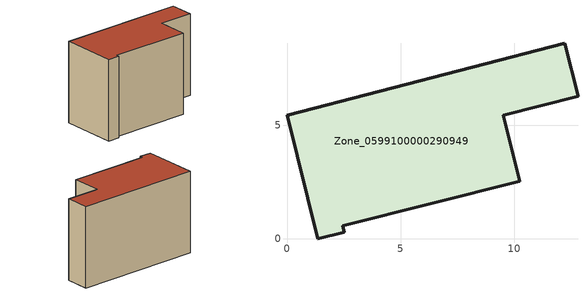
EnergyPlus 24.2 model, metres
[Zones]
Zone_0599100000290949
 floor ground (C_G): 10.24,2.53 2.45,0.57 2.53,0.28 1.36,0 0,5.45 12.22,8.61 12.81,6.27 9.51,5.44 z0
 wall outside (C_F): 12.81,6.27 12.22,8.61 0,5.45 1.36,0 2.53,0.28 2.45,0.57 10.24,2.53 9.51,5.44 12.81,6.27 z0:8.07
 roof outside (C_R): 2.45,0.57 10.24,2.53 9.51,5.44 12.81,6.27 12.22,8.61 0,5.45 1.36,0 2.53,0.28 z8.07
[BUILDING]
Pand.0599100000290949: North Axis=0; Terrain=City; Loads Convergence Tolerance Value=0.04; Temperature Convergence Tolerance Value=0.4; Solar Distribution=FullExterior; Maximum Number of Warmup Days=25; Minimum Number of Warmup Days=1
[Site:Location]
Rotterdam.The.Hague.AP_ZH_NLD Design_Conditions: Latitude=51.96; Longitude=4.45; Time Zone=1; Elevation=-4.5
[SITE:GROUNDTEMPERATURE:BUILDINGSURFACE]
18, 18, 18, 18, 18, 18, 18, 18, 18, 18, 18, 18
[MATERIAL] Thermal Absorptance=0.9; Solar Absorptance=0.7; Visible Absorptance=0.7
Name | Roughness | Thickness | Conductivity | Density | Specific Heat
G.TI.1975-1991 | MediumSmooth | 0.15 | 0.288461 | 540 | 1210
F.TI.1975-1991 | Rough | 0.3 | 0.230769 | 1920 | 840
R.TI.1975-1991 | MediumRough | 0.2 | 0.153846 | 1500 | 1000
[CONSTRUCTION]
C_G: G.TI.1975-1991
C_F: F.TI.1975-1991
C_R: R.TI.1975-1991
[ZONE]
Zone_0599100000290949: Type=1; Multiplier=1; Ceiling Height=Autocalculate; Volume=Autocalculate; Floor Area=autocalculate; Part of Total Floor Area=Yes
[ZONEINFILTRATION:DESIGNFLOWRATE]
Infil_Zone_0599100000290949: Zone or ZoneList or Space or SpaceList=Zone_0599100000290949; Schedule=AlwaysOn; Design Flow Rate Calculation Method=Flow/Area; Flow Rate per Floor Area=0.003; Constant Term Coefficient=1; Temperature Term Coefficient=0; Velocity Term Coefficient=0; Velocity Squared Term Coefficient=0
[HVACTEMPLATE:ZONE:IDEALLOADSAIRSYSTEM]
Zone_0599100000290949: Maximum Heating Supply Air Temperature=50; Minimum Cooling Supply Air Temperature=13; Maximum Heating Supply Air Humidity Ratio=0.0156; Minimum Cooling Supply Air Humidity Ratio=0.0077; Heating Limit=NoLimit; Cooling Limit=NoLimit; Dehumidification Control Type=ConstantSensibleHeatRatio; Cooling Sensible Heat Ratio=0.7; Dehumidification Setpoint=60; Humidification Control Type=None; Humidification Setpoint=30; Outdoor Air Method=None; Outdoor Air Flow Rate per Person=0.00944; Outdoor Air Flow Rate per Zone Floor Area=0; Outdoor Air Flow Rate per Zone=0; Demand Controlled Ventilation Type=None; Outdoor Air Economizer Type=NoEconomizer; Heat Recovery Type=None; Sensible Heat Recovery Effectiveness=0.7; Latent Heat Recovery Effectiveness=0.65
[ZONECONTROL:THERMOSTAT]
ThermostatControl_Zone_0599100000290949: Zone or ZoneList=Zone_0599100000290949; Control Type Schedule=DualSetpointControlType; Control 1=Thermostat_Zone_0599100000290949; Temperature Difference Between Cutout And Setpoint=0
[THERMOSTATSETPOINT:DUALSETPOINT]
Thermostat_Zone_0599100000290949: Heating Setpoint Temperature Schedule=HeatingSetpoint_Zone_0599100000290949; Cooling Setpoint Temperature Schedule=CoolingSetpoint_Zone_0599100000290949
[SCHEDULE:COMPACT]
HeatingSetpoint_Zone_0599100000290949: Through: 12/31, For: AllDays, Until: 24:00, 21
CoolingSetpoint_Zone_0599100000290949: Through: 12/31, For: AllDays, Until: 24:00, 24
DualSetpointControlType: Through: 12/31, For: AllDays, Until: 24:00, 4
AlwaysOn: Through: 12/31, For: AllDays, Until: 24:00, 1
